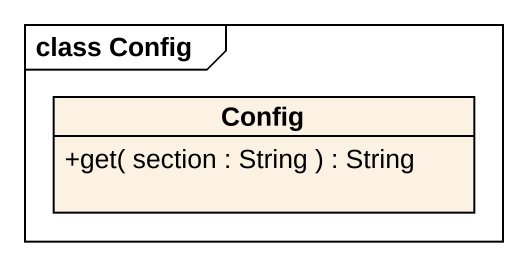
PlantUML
@startuml
mainframe class Config
hide circle
hide empty members
skinparam classAttributeIconSize 0
class Config {
  +get( section : String ) : String
}
@enduml
